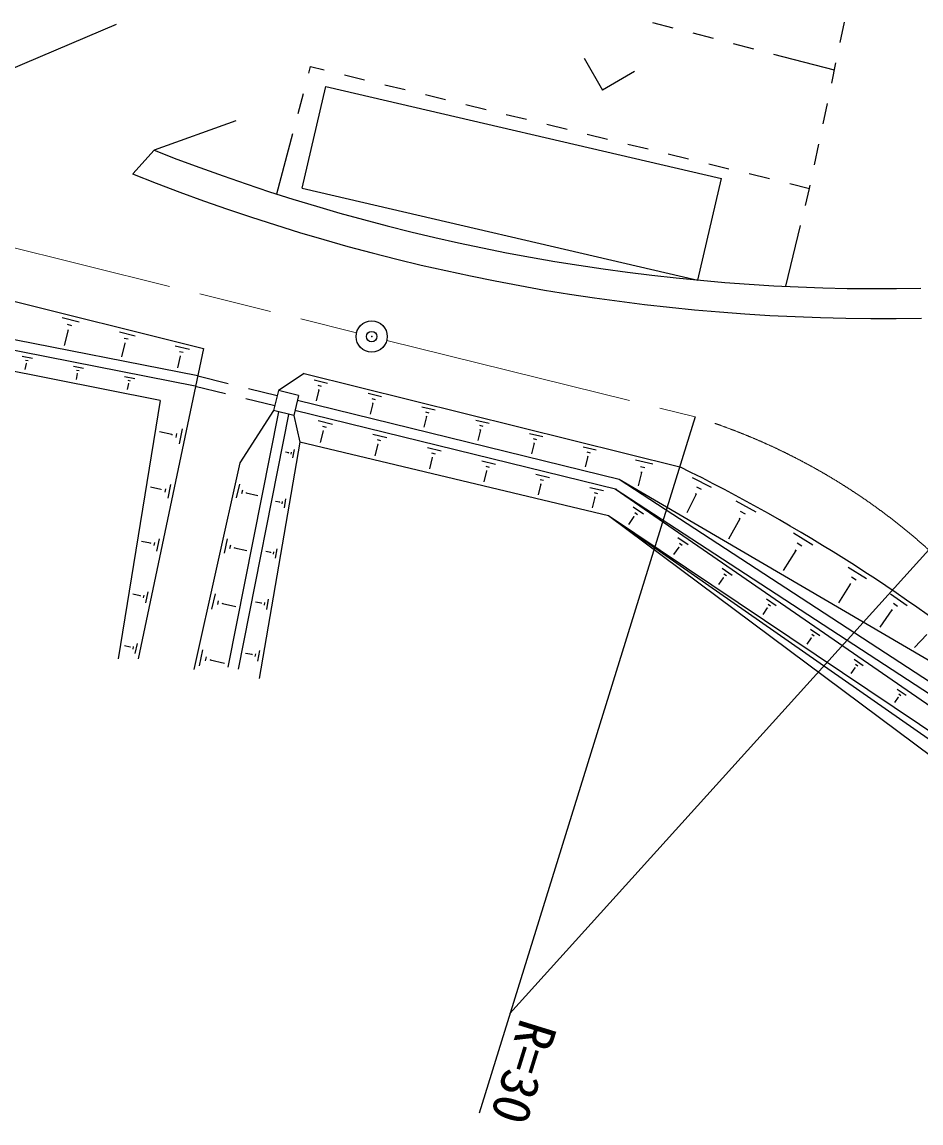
# Model space of a CAD drawing. Units: millimetres, scale not verified. Extents: x 40000 to 680000, y 20000 to 380000.
# Drawn here: x 161498 to 204644, y 254682 to 307548 of the extents above; entities that cross this region are included whole.
import ezdxf
from ezdxf.enums import TextEntityAlignment as Align

# ---------------------------------------------------------------- set-up
doc = ezdxf.new("R2010")
doc.units = ezdxf.units.MM
doc.header["$LTSCALE"] = 1000
doc.header["$PDMODE"] = 32
doc.header["$PDSIZE"] = 500
doc.linetypes.add('CHAIN', pattern=[18.5, 12, -1.5, 3.5, -1.5])
for name, color, linetype, lineweight in [('M-BGD', 7, 'Continuous', 25), ('M-BMK', 2, 'CHAIN', 13), ('M-BMK-SRVR', 3, 'Continuous', 25)]:
    doc.layers.add(name, color=color, linetype=linetype, lineweight=lineweight)
doc.styles.add('ＭＳ ゴシック', font='')
doc.styles.get('ＭＳ ゴシック').set_extended_font_data('MS Gothic')

msp = doc.modelspace()

# ---------------------------------------------------------------- linework, layer by layer
at = {"layer": 'M-BGD'}
for p, q in [((160883, 305245), (166034, 307448)), ((192750, 307259), (191782, 307511)), ((200770, 306569), (200975, 307548)), ((194685, 306753), (193717, 307006)), ((196620, 306248), (195652, 306500)), ((188472, 305807), (189359, 304278)), ((200490, 305237), (197587, 305995)), ((200359, 304612), (200564, 305590)), ((175264, 305090), (175349, 305408)), ((175349, 305408), (176000, 305249)), ((190888, 305165), (189359, 304278)), ((176971, 305012), (177943, 304775)), ((178914, 304538), (179886, 304300)), ((174752, 303156), (175008, 304123)), ((174939, 299576), (176072, 304446)), ((176072, 304446), (195064, 300028)), ((180857, 304063), (181829, 303826)), ((182800, 303588), (183772, 303351)), ((199948, 302654), (200153, 303633)), ((184743, 303114), (185714, 302877)), ((171755, 302797), (167834, 301395)), ((186686, 302639), (187657, 302402)), ((173728, 299290), (174496, 302190)), ((188629, 302165), (189600, 301928)), ((167834, 301395), (166809, 300259)), ((190572, 301690), (191543, 301453)), ((199537, 300697), (199743, 301676)), ((192515, 301216), (193486, 300979)), ((194457, 300741), (195429, 300504)), ((193931, 295158), (195065, 300032)), ((196400, 300267), (197372, 300030)), ((198343, 299792), (199298, 299559)), ((174939, 299576), (193931, 295158)), ((199102, 298745), (199298, 299559)), ((199298, 299559), (199332, 299718)), ((198165, 294857), (198868, 297773)), ((156293, 295332), (170213, 291873)), ((163418, 293356), (164239, 293152)), ((163665, 293033), (163870, 292982)), ((169814, 290065), (158170, 292363)), ((169934, 290552), (158255, 292856)), ((163706, 292761), (163522, 292021)), ((163680, 292768), (163732, 292755)), ((166170, 292672), (166923, 292484)), ((166396, 292375), (166585, 292329)), ((166434, 292126), (166273, 291478)), ((166411, 292132), (166458, 292120)), ((170213, 291873), (167066, 276969)), ((168855, 292004), (169543, 291833)), ((168135, 289378), (158001, 291378)), ((161509, 291501), (162000, 291404)), ((161664, 291317), (161787, 291293)), ((169096, 291506), (168958, 290948)), ((169062, 291734), (169234, 291691)), ((169075, 291511), (169118, 291501)), ((161696, 291158), (161638, 290864)), ((161681, 291161), (161712, 291155)), ((163962, 291017), (164452, 290920)), ((164117, 290833), (164239, 290809)), ((164149, 290674), (164091, 290380)), ((164134, 290677), (164164, 290671)), ((166414, 290532), (166905, 290436)), ((166569, 290349), (166692, 290325)), ((169934, 290552), (171391, 290193)), ((175037, 290674), (173804, 289858)), ((175037, 290674), (193065, 286193)), ((176166, 290187), (175519, 290348)), ((166602, 290190), (166543, 289896)), ((166586, 290193), (166617, 290187)), ((169815, 290066), (171271, 289708)), ((172362, 289955), (173744, 289615)), ((173804, 289858), (173565, 288887)), ((174775, 289619), (173804, 289858)), ((175746, 289879), (175617, 289360)), ((175875, 290053), (175713, 290094)), ((175766, 289874), (175726, 289884)), ((178752, 289545), (178108, 289705)), ((168135, 289378), (166111, 276962)), ((172242, 289469), (173625, 289129)), ((174775, 289619), (174536, 288648)), ((190164, 285578), (174715, 289376)), ((178334, 289238), (178206, 288724)), ((178462, 289411), (178301, 289451)), ((178354, 289233), (178314, 289243)), ((173807, 288827), (171380, 276564)), ((174293, 288707), (171870, 276467)), ((173565, 288887), (171954, 286384)), ((174536, 288648), (173565, 288887)), ((174536, 288648), (174835, 287379)), ((190045, 285093), (174596, 288891)), ((181334, 288903), (180693, 289062)), ((181046, 288770), (180886, 288810)), ((175711, 288410), (176394, 288242)), ((175917, 288142), (176088, 288100)), ((180918, 288598), (180791, 288088)), ((180938, 288593), (180898, 288603)), ((183913, 288262), (183275, 288420)), ((193807, 288585), (183436, 255157)), ((183626, 288130), (183467, 288170)), ((168686, 287739), (168091, 287865)), ((168691, 287762), (168682, 287717)), ((168920, 287784), (168883, 287604)), ((169192, 288007), (169041, 287290)), ((175952, 287916), (175813, 287350)), ((175930, 287922), (175973, 287911)), ((178336, 287765), (179011, 287599)), ((183499, 287959), (183373, 287454)), ((183519, 287954), (183479, 287964)), ((186488, 287622), (185854, 287780)), ((174835, 287379), (172877, 276018)), ((189645, 283830), (174835, 287379)), ((178574, 287277), (178437, 286721)), ((178539, 287500), (178708, 287459)), ((178553, 287282), (178595, 287272)), ((180952, 287122), (181621, 286958)), ((186077, 287320), (185952, 286820)), ((186203, 287491), (186045, 287530)), ((186097, 287315), (186057, 287325)), ((189061, 286983), (188430, 287139)), ((174297, 286865), (174138, 286892)), ((174295, 286852), (174299, 286877)), ((174408, 286794), (174425, 286894)), ((174502, 286624), (174570, 287023)), ((181188, 286639), (181054, 286094)), ((181154, 286860), (181321, 286819)), ((181167, 286644), (181209, 286634)), ((188651, 286682), (188528, 286186)), ((188777, 286852), (188619, 286891)), ((188671, 286677), (188632, 286687)), ((171954, 286384), (169752, 276462)), ((183562, 286480), (184222, 286318)), ((183795, 286003), (183663, 285469)), ((183761, 286221), (183926, 286181)), ((183774, 286008), (183815, 285998)), ((191767, 286310), (190941, 286515)), ((191396, 286139), (191189, 286191)), ((186163, 285841), (186816, 285680)), ((186360, 285585), (186523, 285545)), ((207451, 274303), (190164, 285578)), ((208271, 274982), (190164, 285578)), ((191231, 285917), (191070, 285270)), ((191257, 285911), (191205, 285923)), ((194589, 285201), (193674, 285662)), ((168167, 285097), (167657, 285205)), ((168172, 285118), (168163, 285077)), ((168381, 285138), (168346, 284974)), ((168629, 285342), (168491, 284687)), ((171932, 285361), (171784, 284694)), ((172077, 285066), (172040, 284899)), ((172263, 284959), (172254, 284918)), ((186393, 285369), (186265, 284846)), ((186373, 285374), (186414, 285364)), ((188757, 285203), (189402, 285045)), ((188952, 284950), (189113, 284911)), ((207057, 273963), (189963, 285113)), ((206634, 273607), (189963, 285113)), ((194107, 285100), (193879, 285215)), ((172258, 284938), (172809, 284816)), ((173869, 284486), (173668, 284521)), ((173866, 284473), (173871, 284499)), ((173988, 284410), (174006, 284517)), ((174089, 284228), (174163, 284656)), ((188985, 284737), (188859, 284224)), ((188965, 284742), (189005, 284732)), ((193855, 284883), (193403, 283988)), ((193883, 284868), (193826, 284897)), ((196742, 284007), (195780, 284537)), ((190825, 284274), (191330, 283926)), ((190910, 283992), (191036, 283905)), ((196223, 283917), (195982, 284049)), ((205677, 272641), (189645, 283830)), ((205882, 272938), (189645, 283830)), ((205228, 272219), (189645, 283830)), ((190869, 283797), (190610, 283423)), ((190853, 283808), (190884, 283786)), ((195944, 283694), (195403, 282710)), ((195974, 283678), (195914, 283711)), ((199446, 282432), (198526, 283011)), ((167660, 282516), (167234, 282606)), ((167664, 282534), (167656, 282497)), ((167854, 282552), (167823, 282404)), ((168079, 282738), (167954, 282143)), ((171350, 282737), (171195, 282040)), ((171501, 282429), (171462, 282255)), ((171696, 282318), (171686, 282274)), ((193017, 282327), (192772, 281973)), ((192974, 282791), (193465, 282453)), ((193001, 282338), (193032, 282317)), ((193057, 282517), (193180, 282432)), ((198927, 282373), (198698, 282518)), ((171691, 282296), (172285, 282164)), ((173435, 282078), (173193, 282119)), ((173433, 282063), (173437, 282092)), ((173563, 281997), (173582, 282111)), ((173671, 281801), (173750, 282259)), ((205017, 282204), (184917, 259933)), ((198639, 282170), (198032, 281206)), ((198668, 282152), (198610, 282188)), ((195109, 281318), (195586, 280989)), ((202023, 280809), (201146, 281362)), ((195150, 280867), (194919, 280533)), ((195136, 280878), (195165, 280857)), ((195189, 281051), (195309, 280969)), ((201528, 280753), (201309, 280891)), ((167542, 280194), (167429, 279659)), ((201253, 280559), (200683, 279654)), ((201280, 280541), (201225, 280576)), ((167165, 279994), (166820, 280067)), ((167168, 280011), (167161, 279977)), ((167339, 280027), (167311, 279893)), ((170761, 280084), (170599, 279356)), ((170919, 279762), (170878, 279580)), ((172996, 279639), (172712, 279688)), ((173132, 279553), (173153, 279675)), ((173247, 279344), (173331, 279833)), ((197230, 279854), (197693, 279535)), ((203988, 279518), (203185, 280076)), ((171122, 279646), (171112, 279600)), ((171117, 279623), (171754, 279481)), ((172993, 279624), (172999, 279654)), ((197270, 279417), (197053, 279102)), ((197256, 279427), (197285, 279407)), ((197308, 279595), (197424, 279516)), ((203252, 279315), (202677, 278487)), ((203277, 279297), (203226, 279332)), ((203519, 279486), (203319, 279626)), ((199337, 278400), (199786, 278090)), ((199413, 278149), (199525, 278072)), ((204927, 278145), (204330, 277514)), ((166681, 277530), (166415, 277586)), ((166684, 277545), (166677, 277515)), ((166836, 277559), (166811, 277440)), ((167017, 277708), (166917, 277231)), ((199376, 277976), (199172, 277680)), ((199362, 277986), (199390, 277966)), ((170165, 277399), (169997, 276641)), ((170330, 277064), (170288, 276875)), ((172552, 277170), (172225, 277227)), ((172549, 277154), (172554, 277187)), ((172696, 277078), (172719, 277208)), ((172819, 276857), (172908, 277376)), ((170542, 276943), (170531, 276895)), ((170536, 276919), (171216, 276768)), ((201468, 276545), (201277, 276268)), ((201430, 276955), (201865, 276655)), ((201454, 276554), (201481, 276535)), ((201503, 276712), (201612, 276637)), ((203509, 275520), (203930, 275230)), ((203546, 275123), (203368, 274865)), ((203532, 275132), (203559, 275114)), ((203580, 275285), (203685, 275213))]:
    msp.add_line(p, q, dxfattribs=at)
for centre, radius, start, end in [((202801, 389984), 95241, 248.46062, 271.10875), ((202801, 389984), 96675, 248.1423, 271.10875), ((154979, 208945), 86127, 50.93982, 63.7551)]:
    msp.add_arc(centre, radius, start, end, dxfattribs=at)
at = {"layer": 'M-BMK'}
for p, q in [((156929, 297750), (177552, 292625)), ((179007, 292263), (193807, 288585))]:
    msp.add_line(p, q, dxfattribs=at)
msp.add_arc((184917, 259933), 30000, 47.9334, 72.7625, dxfattribs=at)
at = {"layer": 'M-BMK-SRVR'}
msp.add_circle((178280, 292444), 750, dxfattribs=at)
msp.add_point((178280, 292444), dxfattribs=at)

# ---------------------------------------------------------------- texts
at = {"layer": 'M-BGD', "style": 'ＭＳ ゴシック'}
msp.add_text('R=30', height=1833, rotation=252.763, dxfattribs=at).set_placement((184917, 259933), align=Align.BOTTOM_LEFT)

doc.saveas('drawing.dxf')
